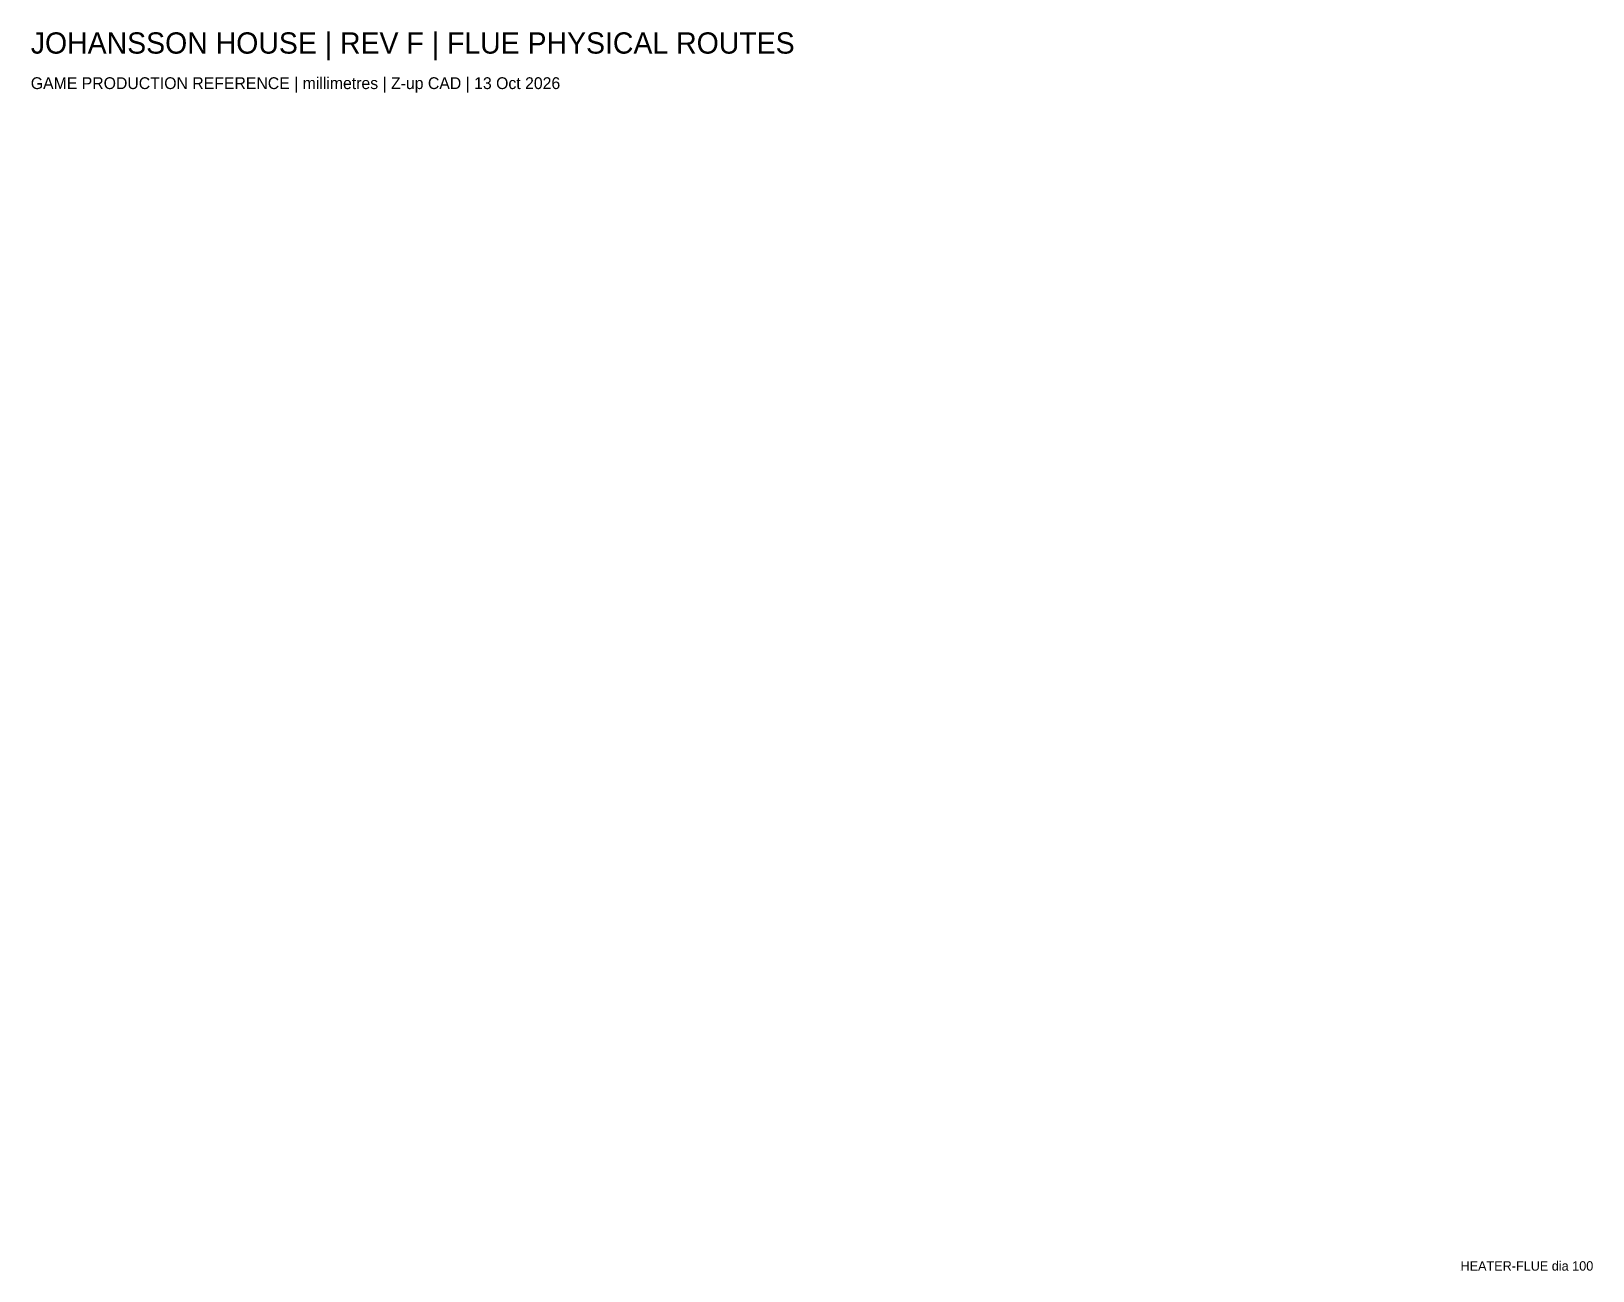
# Model space of a CAD drawing. Header units: millimetres. Extents: x -996 to 12220, y 2199 to 12690.
import ezdxf

# ---------------------------------------------------------------- set-up
doc = ezdxf.new("R2010")
doc.units = ezdxf.units.MM

msp = doc.modelspace()

# ---------------------------------------------------------------- linework, layer by layer
at = {"layer": 'R-FLUE'}
msp.add_polyline3d([(11100, 2200, -1800), (11100, 2200, 8500)], dxfattribs=at)

# ---------------------------------------------------------------- texts
at = {"layer": 'R-TAGS'}
msp.add_text('HEATER-FLUE dia 100', height=80, dxfattribs=at).set_placement((11100, 2200, -1800))
at = {"layer": 'TITLE'}
for s, height, p in [('JOHANSSON HOUSE | REV F | FLUE PHYSICAL ROUTES', 180, (-1000, 12500)), ('GAME PRODUCTION REFERENCE | millimetres | Z-up CAD | 13 Oct 2026', 100, (-1000, 12200))]:
    msp.add_text(s, height=height, dxfattribs=at).set_placement(p)

doc.saveas('drawing.dxf')
